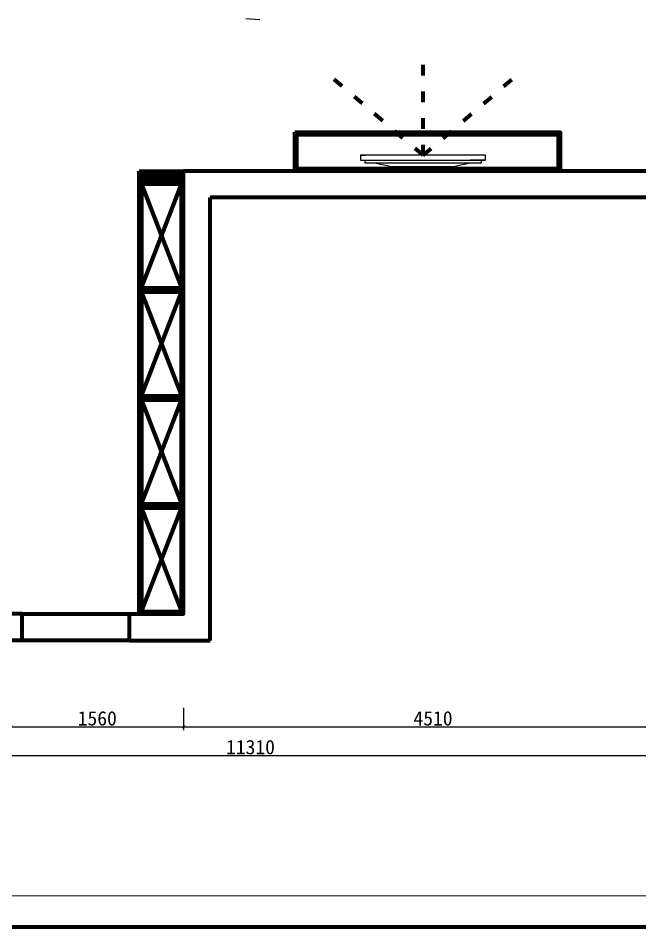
# Model space of a CAD drawing. Header units: millimetres. Extents: x 44393 to 91220, y 25301 to 41858.
# Drawn here: x 53182 to 58801, y 25301 to 33509 of the extents above; entities that cross this region are included whole.
import ezdxf

# ---------------------------------------------------------------- set-up
doc = ezdxf.new("R2010")
doc.units = ezdxf.units.MM
doc.linetypes.add('ACAD_ISO03W100', pattern=[30, 12, -18])
doc.layers.add('LAYER6', color=6, linetype='Continuous')
doc.layers.add('图框', color=165, linetype='Continuous', lineweight=0)
doc.styles.add('黑体', font='simhei.ttf')
doc.dimstyles.new('cf', dxfattribs={"dimtxt": 130, "dimasz": 30, "dimexe": 30, "dimexo": 30, "dimgap": 10, "dimtad": 1, "dimdec": 0, "dimdsep": 46, "dimtxsty": '黑体', "dimblk": 'ARCHTICK', "dimcen": 2.5, "dimdle": 20, "dimclrd": 251, "dimclre": 251, "dimclrt": 251, "dimadec": 0, "dimazin": 0, "dimtfac": 1, "dimtdec": 0, "dimtix": 1, "dimtmove": 0, "dimatfit": 3, "dimfxl": 1, "dimtzin": 0, "dimarcsym": 0})

# ---------------------------------------------------------------- blocks, each defined once
blk = doc.blocks.new('_ArchTick')
at = {"color": 0, "linetype": 'ByBlock', "const_width": 0.15}
blk.add_lwpolyline([(-0.5, -0.5), (0.5, 0.5)], dxfattribs=at)
blk = doc.blocks.new('*D177')
at = {"color": 251, "lineweight": -2, "transparency": 16777216}
for p, q in [((53117, 27278), (53117, 27078)), ((54677, 27278), (54677, 27078)), ((53097, 27108), (54697, 27108))]:
    blk.add_line(p, q, dxfattribs=at)
at = {"layer": 'DEFPOINTS', "color": 0, "transparency": 16777216}
for p in [(53117, 27308), (54677, 27308), (54677, 27108)]:
    blk.add_point(p, dxfattribs=at)
at = {"color": 251, "lineweight": -2, "transparency": 16777216, "xscale": 30, "yscale": 30, "zscale": 30, "rotation": 180}
blk.add_blockref('_ArchTick', (53117, 27108), dxfattribs=at)
at = {"color": 251, "lineweight": -2, "transparency": 16777216, "xscale": 30, "yscale": 30, "zscale": 30}
blk.add_blockref('_ArchTick', (54677, 27108), dxfattribs=at)
at = {"color": 251, "lineweight": 90, "transparency": 16777216, "insert": (53897, 27183.7), "char_height": 130, "attachment_point": 5, "style": '黑体'}
blk.add_mtext('1560', dxfattribs=at)
blk = doc.blocks.new('*D178')
at = {"color": 251, "lineweight": -2, "transparency": 16777216}
for p, q in [((54677, 27278), (54677, 27078)), ((59187, 27278), (59187, 27078)), ((54657, 27108), (59207, 27108))]:
    blk.add_line(p, q, dxfattribs=at)
at = {"layer": 'DEFPOINTS', "color": 0, "transparency": 16777216}
for p in [(54677, 27308), (59187, 27308), (59187, 27108)]:
    blk.add_point(p, dxfattribs=at)
at = {"color": 251, "lineweight": -2, "transparency": 16777216, "xscale": 30, "yscale": 30, "zscale": 30, "rotation": 180}
blk.add_blockref('_ArchTick', (54677, 27108), dxfattribs=at)
at = {"color": 251, "lineweight": -2, "transparency": 16777216, "xscale": 30, "yscale": 30, "zscale": 30}
blk.add_blockref('_ArchTick', (59187, 27108), dxfattribs=at)
at = {"color": 251, "lineweight": 90, "transparency": 16777216, "insert": (56932, 27183.7), "char_height": 130, "attachment_point": 5, "style": '黑体'}
blk.add_mtext('4510', dxfattribs=at)
blk = doc.blocks.new('*D181')
at = {"color": 251, "lineweight": -2, "transparency": 16777216}
for p, q in [((49627, 27278), (49627, 26818)), ((60937, 27278), (60937, 26818)), ((49607, 26848), (60957, 26848))]:
    blk.add_line(p, q, dxfattribs=at)
at = {"layer": 'DEFPOINTS', "color": 0, "transparency": 16777216}
for p in [(49627, 27308), (60937, 27308), (60937, 26848)]:
    blk.add_point(p, dxfattribs=at)
at = {"color": 251, "lineweight": -2, "transparency": 16777216, "xscale": 30, "yscale": 30, "zscale": 30, "rotation": 180}
blk.add_blockref('_ArchTick', (49627, 26848), dxfattribs=at)
at = {"color": 251, "lineweight": -2, "transparency": 16777216, "xscale": 30, "yscale": 30, "zscale": 30}
blk.add_blockref('_ArchTick', (60937, 26848), dxfattribs=at)
at = {"color": 251, "lineweight": 90, "transparency": 16777216, "insert": (55282, 26923.7), "char_height": 130, "attachment_point": 5, "style": '黑体'}
blk.add_mtext('11310', dxfattribs=at)
blk = doc.blocks.new('gfgsgs')
at = {"layer": 'LAYER6'}
for p, q in [((-2363.4, 9697.9), (-2363.4, 10952.1)), ((-2363.4, 10952.1), (-2363.4, 10905.6)), ((-2363.4, 10952.1), (-2312.9, 10952.1)), ((-2312.9, 10952.1), (-2312.9, 9697.9)), ((-2312.9, 10952.1), (-2312.9, 10797.2)), ((-2312.9, 10905.6), (-2312.9, 9743.1)), ((-2285.3, 10905.6), (-2312.9, 10905.6)), ((-2285.3, 9743.1), (-2285.3, 10905.6)), ((-2285.3, 10797.2), (-2250, 10642.3)), ((-2250, 10642.3), (-2250, 10007.7)), ((-2285.3, 9852.8), (-2250, 10007.7)), ((-2312.9, 9697.9), (-2312.9, 9852.8)), ((-2312.9, 9697.9), (-2363.4, 9697.9)), ((-2312.9, 9743.1), (-2285.3, 9743.1))]:
    blk.add_line(p, q, dxfattribs=at)
blk = doc.blocks.new('fdsfdh4')
at = {"color": 8}
blk.add_line((24587.1, 43675.1), (24712.7, 43665.7), dxfattribs=at)

msp = doc.modelspace()

# ---------------------------------------------------------------- hatches: boundary and pattern name
at = {"lineweight": 90}
h = msp.add_hatch(dxfattribs=at)
h.set_pattern_fill('GRATE', color=8, scale=800, angle=45)
h.set_pattern_definition([(45, (195837.047, -12662.048), (-17.6776695, 17.6776695), []), (135, (195837.05, -12662.05), (-70.71068, -70.71068), [])])
h.paths.add_polyline_path([(54677, 32128), (54277, 32128), (54277, 32028), (54677, 32028)])

# ---------------------------------------------------------------- linework, layer by layer
at = {"color": 2, "linetype": 'ACAD_ISO03W100', "lineweight": 90, "ltscale": 8}
for q in [(56842, 33107.8), (55986.5, 33000), (57697.6, 33000)]:
    msp.add_line((56842, 32270), q, dxfattribs=at)
at = {"color": 255, "lineweight": 90}
for p, q in [((54277, 32128), (54677, 32128)), ((54277, 32028), (54277, 32128)), ((59187, 32128), (54677, 32128)), ((54677, 28128), (54677, 32128)), ((54277, 28128), (54277, 32028)), ((54277, 32028), (54677, 32028)), ((61177, 31888), (54917, 31888)), ((54917, 27888), (54917, 31888)), ((54277, 31053), (54677, 31053)), ((54277, 30078), (54677, 30078)), ((54277, 29103), (54677, 29103)), ((53217, 28128), (53117, 28128)), ((53217, 27888), (53217, 28128)), ((54187, 28128), (54677, 28128)), ((54187, 27888), (54187, 28128)), ((53217, 27888), (49387, 27888)), ((54187, 27888), (54917, 27888))]:
    msp.add_line(p, q, dxfattribs=at)
at = {"color": 8, "lineweight": 90}
for p, q in [((54297, 31073), (54657, 32008)), ((54297, 32008), (54657, 31073)), ((54297, 30098), (54657, 31033)), ((54297, 31033), (54657, 30098)), ((54297, 29123), (54657, 30058)), ((54297, 30058), (54657, 29123)), ((54297, 28148), (54657, 29083)), ((54297, 29083), (54657, 28148)), ((53217, 28128), (54187, 28128)), ((54187, 27888), (53217, 27888))]:
    msp.add_line(p, q, dxfattribs=at)
at = {"color": 1, "lineweight": 90}
msp.add_lwpolyline([(44393.2, 25301.3), (67806.7, 25301.3), (67806.7, 41858), (44393.2, 41858)], close=True, dxfattribs=at)
at = {"color": 4, "lineweight": 90}
for points in [[(55682, 32478), (58082, 32478), (58082, 32128), (55682, 32128)], [(54277, 31053), (54677, 31053), (54677, 32028), (54277, 32028)], [(54277, 30078), (54677, 30078), (54677, 31053), (54277, 31053)], [(54277, 29103), (54677, 29103), (54677, 30078), (54277, 30078)], [(54277, 28128), (54677, 28128), (54677, 29103), (54277, 29103)]]:
    msp.add_lwpolyline(points, close=True, dxfattribs=at)
at = {"color": 8, "lineweight": 90}
for points in [[(55702, 32458), (58062, 32458), (58062, 32148), (55702, 32148)], [(54297, 31073), (54657, 31073), (54657, 32008), (54297, 32008)], [(54297, 30098), (54657, 30098), (54657, 31033), (54297, 31033)], [(54297, 29123), (54657, 29123), (54657, 30058), (54297, 30058)], [(54297, 28148), (54657, 28148), (54657, 29083), (54297, 29083)]]:
    msp.add_lwpolyline(points, close=True, dxfattribs=at)
at = {"layer": '图框', "color": 142}
msp.add_line((44672.4, 25580.5), (67527.5, 25580.5), dxfattribs=at)

# ---------------------------------------------------------------- block references
at = {"color": 255, "lineweight": 90}
msp.add_blockref('fdsfdh4', (30653.2, -10168.7), dxfattribs=at)
at = {"lineweight": 90, "xscale": -0.9, "yscale": 0.9, "zscale": 0.9, "rotation": 90.00000000000007}
msp.add_blockref('gfgsgs', (66134.5, 30143), dxfattribs=at)

# ---------------------------------------------------------------- dimensions: what is measured, and where the dimension line sits
at = {"color": 255, "lineweight": 90}
for base, p1, p2, picture, middle in [((60937, 26848), (49627, 27308), (60937, 27308), '*D181', (55282, 26923.7)), ((54677, 27108), (53117, 27308), (54677, 27308), '*D177', (53897, 27183.7)), ((59187, 27108), (54677, 27308), (59187, 27308), '*D178', (56932, 27183.7))]:
    dim = msp.add_linear_dim(base=base, p1=p1, p2=p2, dimstyle='cf', dxfattribs=at)
    dim.commit()
    dim.dimension.update_dxf_attribs({"geometry": picture, "text_midpoint": middle})

doc.saveas('drawing.dxf')
